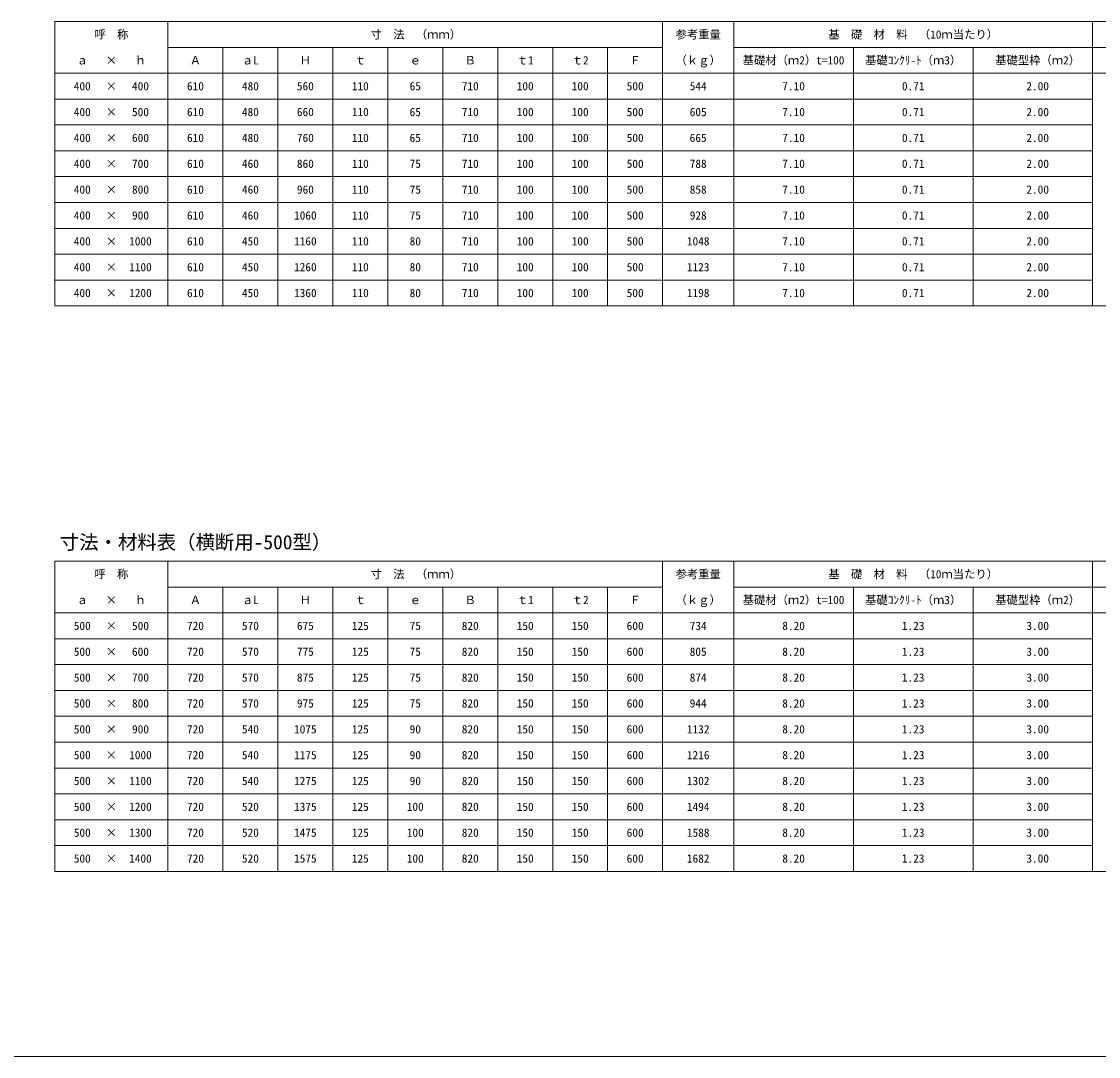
# Model space of a CAD drawing. Units: millimetres, scale not verified. Extents: x -9827 to 24783, y 2654 to 14130.
# Drawn here: x 10365 to 17027, y 2654 to 9059 of the extents above; entities that cross this region are included whole.
import ezdxf
from ezdxf.enums import TextEntityAlignment as Align

# ---------------------------------------------------------------- set-up
doc = ezdxf.new("R2010")
doc.units = ezdxf.units.MM
doc.header["$LTSCALE"] = 20
doc.layers.add('Layer1', color=4, linetype='Continuous', lineweight=18)
doc.styles.add('ＭＳ ゴシック-5.0-0.0', font='')
doc.styles.get('ＭＳ ゴシック-5.0-0.0').set_extended_font_data('ＭＳ ゴシック-5.0-0.0')

msp = doc.modelspace()

# ---------------------------------------------------------------- linework, layer by layer
at = {"layer": 'Layer1'}
for p, q in [((10570.92, 7299.16), (10570.92, 9059.16)), ((18010.92, 9059.16), (10570.92, 9059.16)), ((11270.92, 7299.16), (11270.92, 9059.16)), ((14330.92, 7299.16), (14330.92, 9059.16)), ((14770.92, 7299.16), (14770.92, 9059.16)), ((16990.92, 7299.16), (16990.92, 9059.16)), ((14330.92, 8899.16), (11270.92, 8899.16)), ((11610.92, 7299.16), (11610.92, 8899.16)), ((11950.92, 7299.16), (11950.92, 8899.16)), ((12290.92, 7299.16), (12290.92, 8899.16)), ((12630.92, 7299.16), (12630.92, 8899.16)), ((12970.92, 7299.16), (12970.92, 8899.16)), ((13310.92, 7299.16), (13310.92, 8899.16)), ((13650.92, 7299.16), (13650.92, 8899.16)), ((13990.92, 7299.16), (13990.92, 8899.16)), ((18010.92, 8899.16), (14770.92, 8899.16)), ((15510.92, 7299.16), (15510.92, 8899.16)), ((16250.92, 7299.16), (16250.92, 8899.16)), ((18010.92, 8739.16), (10570.92, 8739.16)), ((16990.92, 8579.16), (10570.92, 8579.16)), ((16990.92, 8419.16), (10570.92, 8419.16)), ((16990.92, 8259.16), (10570.92, 8259.16)), ((16990.92, 8099.16), (10570.92, 8099.16)), ((16990.92, 7939.16), (10570.92, 7939.16)), ((16990.92, 7779.16), (10570.92, 7779.16)), ((16990.92, 7619.16), (10570.92, 7619.16)), ((16990.92, 7459.16), (10570.92, 7459.16)), ((18010.92, 7299.16), (10570.92, 7299.16)), ((10570.92, 3799.16), (10570.92, 5719.16)), ((18010.92, 5719.16), (10570.92, 5719.16)), ((11270.92, 3799.16), (11270.92, 5719.16)), ((14330.92, 5719.16), (14330.92, 3799.16)), ((14770.92, 3799.16), (14770.92, 5719.16)), ((16990.92, 3799.16), (16990.92, 5719.16)), ((14330.92, 5559.16), (11270.92, 5559.16)), ((11610.92, 5559.16), (11610.92, 3799.16)), ((11950.92, 5559.16), (11950.92, 3799.16)), ((12290.92, 5559.16), (12290.92, 3799.16)), ((12630.92, 5559.16), (12630.92, 3799.16)), ((12970.92, 5559.16), (12970.92, 3799.16)), ((13310.92, 5559.16), (13310.92, 3799.16)), ((13650.92, 5559.16), (13650.92, 3799.16)), ((13990.92, 5559.16), (13990.92, 3799.16)), ((18010.92, 5559.16), (14770.92, 5559.16)), ((15510.92, 5559.16), (15510.92, 3799.16)), ((16250.92, 5559.16), (16250.92, 3799.16)), ((18010.92, 5399.16), (10570.92, 5399.16)), ((16990.92, 5239.16), (10570.92, 5239.16)), ((16990.92, 5079.16), (10570.92, 5079.16)), ((16990.92, 4919.16), (10570.92, 4919.16)), ((16990.92, 4759.16), (10570.92, 4759.16)), ((16990.92, 4599.16), (10570.92, 4599.16)), ((16990.92, 4439.16), (10570.92, 4439.16)), ((16990.92, 4279.16), (10570.92, 4279.16)), ((16990.92, 4119.16), (10570.92, 4119.16)), ((16990.92, 3959.16), (10570.92, 3959.16)), ((18010.92, 3799.16), (10570.92, 3799.16)), ((3703.45, 2653.9), (20093.09, 2653.9))]:
    msp.add_line(p, q, dxfattribs=at)

# ---------------------------------------------------------------- texts
at = {"layer": 'Layer1', "color": 7, "style": 'ＭＳ ゴシック-5.0-0.0'}
for s, p in [('呼\u3000称', (10920.92, 8979.16)), ('寸\u3000法\u3000（ｍｍ）', (12804.4, 8979.16)), ('参考重量', (14550.92, 8979.16)), ('基\u3000礎\u3000材\u3000料\u3000（10ｍ当たり）', (15880.92, 8979.16)), ('ａ', (10740.92, 8819.16)), ('×', (10920.92, 8819.16)), ('ｈ', (11100.92, 8819.16)), ('Ａ', (11440.92, 8819.16)), ('ａL', (11780.92, 8819.16)), ('Ｈ', (12120.92, 8819.16)), ('ｔ', (12460.92, 8819.16)), ('ｅ', (12800.92, 8819.16)), ('Ｂ', (13140.92, 8819.16)), ('ｔ1', (13480.92, 8819.16)), ('ｔ2', (13820.92, 8819.16)), ('Ｆ', (14160.92, 8819.16)), ('（ｋｇ）', (14550.92, 8819.16)), ('基礎材（ｍ2）t=100', (15140.92, 8819.16)), ('基礎ｺﾝｸﾘ-ﾄ（ｍ3）', (15880.92, 8819.16)), ('基礎型枠（ｍ2）', (16650.92, 8819.16)), ('400', (10740.92, 8659.16)), ('×', (10920.92, 8659.16)), ('400', (11100.92, 8659.16)), ('610', (11440.92, 8659.16)), ('480', (11780.92, 8659.16)), ('560', (12120.92, 8659.16)), ('110', (12460.92, 8659.16)), ('65', (12800.92, 8659.16)), ('710', (13140.92, 8659.16)), ('100', (13480.92, 8659.16)), ('100', (13820.92, 8659.16)), ('500', (14160.92, 8659.16)), ('544', (14550.92, 8659.16)), ('7.10', (15140.92, 8659.16)), ('0.71', (15880.92, 8659.16)), ('2.00', (16650.92, 8659.16)), ('400', (10740.92, 8499.16)), ('×', (10920.92, 8499.16)), ('500', (11100.92, 8499.16)), ('610', (11440.92, 8499.16)), ('480', (11780.92, 8499.16)), ('660', (12120.92, 8499.16)), ('110', (12460.92, 8499.16)), ('65', (12800.92, 8499.16)), ('710', (13140.92, 8499.16)), ('100', (13480.92, 8499.16)), ('100', (13820.92, 8499.16)), ('500', (14160.92, 8499.16)), ('605', (14550.92, 8499.16)), ('7.10', (15140.92, 8499.16)), ('0.71', (15880.92, 8499.16)), ('2.00', (16650.92, 8499.16)), ('400', (10740.92, 8339.16)), ('×', (10920.92, 8339.16)), ('600', (11100.92, 8339.16)), ('610', (11440.92, 8339.16)), ('480', (11780.92, 8339.16)), ('760', (12120.92, 8339.16)), ('110', (12460.92, 8339.16)), ('65', (12800.92, 8339.16)), ('710', (13140.92, 8339.16)), ('100', (13480.92, 8339.16)), ('100', (13820.92, 8339.16)), ('500', (14160.92, 8339.16)), ('665', (14550.92, 8339.16)), ('7.10', (15140.92, 8339.16)), ('0.71', (15880.92, 8339.16)), ('2.00', (16650.92, 8339.16)), ('400', (10740.92, 8179.16)), ('×', (10920.92, 8179.16)), ('700', (11100.92, 8179.16)), ('610', (11440.92, 8179.16)), ('460', (11780.92, 8179.16)), ('860', (12120.92, 8179.16)), ('110', (12460.92, 8179.16)), ('75', (12800.92, 8179.16)), ('710', (13140.92, 8179.16)), ('100', (13480.92, 8179.16)), ('100', (13820.92, 8179.16)), ('500', (14160.92, 8179.16)), ('788', (14550.92, 8179.16)), ('7.10', (15140.92, 8179.16)), ('0.71', (15880.92, 8179.16)), ('2.00', (16650.92, 8179.16)), ('400', (10740.92, 8019.16)), ('×', (10920.92, 8019.16)), ('800', (11100.92, 8019.16)), ('610', (11440.92, 8019.16)), ('460', (11780.92, 8019.16)), ('960', (12120.92, 8019.16)), ('110', (12460.92, 8019.16)), ('75', (12800.92, 8019.16)), ('710', (13140.92, 8019.16)), ('100', (13480.92, 8019.16)), ('100', (13820.92, 8019.16)), ('500', (14160.92, 8019.16)), ('858', (14550.92, 8019.16)), ('7.10', (15140.92, 8019.16)), ('0.71', (15880.92, 8019.16)), ('2.00', (16650.92, 8019.16)), ('400', (10740.92, 7859.16)), ('×', (10920.92, 7859.16)), ('900', (11100.92, 7859.16)), ('610', (11440.92, 7859.16)), ('460', (11780.92, 7859.16)), ('1060', (12120.92, 7859.16)), ('110', (12460.92, 7859.16)), ('75', (12800.92, 7859.16)), ('710', (13140.92, 7859.16)), ('100', (13480.92, 7859.16)), ('100', (13820.92, 7859.16)), ('500', (14160.92, 7859.16)), ('928', (14550.92, 7859.16)), ('7.10', (15140.92, 7859.16)), ('0.71', (15880.92, 7859.16)), ('2.00', (16650.92, 7859.16)), ('400', (10740.92, 7699.16)), ('×', (10920.92, 7699.16)), ('1000', (11100.92, 7699.16)), ('610', (11440.92, 7699.16)), ('450', (11780.92, 7699.16)), ('1160', (12120.92, 7699.16)), ('110', (12460.92, 7699.16)), ('80', (12800.92, 7699.16)), ('710', (13140.92, 7699.16)), ('100', (13480.92, 7699.16)), ('100', (13820.92, 7699.16)), ('500', (14160.92, 7699.16)), ('1048', (14550.92, 7699.16)), ('7.10', (15140.92, 7699.16)), ('0.71', (15880.92, 7699.16)), ('2.00', (16650.92, 7699.16)), ('400', (10740.92, 7539.16)), ('×', (10920.92, 7539.16)), ('1100', (11100.92, 7539.16)), ('610', (11440.92, 7539.16)), ('450', (11780.92, 7539.16)), ('1260', (12120.92, 7539.16)), ('110', (12460.92, 7539.16)), ('80', (12800.92, 7539.16)), ('710', (13140.92, 7539.16)), ('100', (13480.92, 7539.16)), ('100', (13820.92, 7539.16)), ('500', (14160.92, 7539.16)), ('1123', (14550.92, 7539.16)), ('7.10', (15140.92, 7539.16)), ('0.71', (15880.92, 7539.16)), ('2.00', (16650.92, 7539.16)), ('400', (10740.92, 7379.16)), ('×', (10920.92, 7379.16)), ('1200', (11100.92, 7379.16)), ('610', (11440.92, 7379.16)), ('450', (11780.92, 7379.16)), ('1360', (12120.92, 7379.16)), ('110', (12460.92, 7379.16)), ('80', (12800.92, 7379.16)), ('710', (13140.92, 7379.16)), ('100', (13480.92, 7379.16)), ('100', (13820.92, 7379.16)), ('500', (14160.92, 7379.16)), ('1198', (14550.92, 7379.16)), ('7.10', (15140.92, 7379.16)), ('0.71', (15880.92, 7379.16)), ('2.00', (16650.92, 7379.16)), ('呼\u3000称', (10920.92, 5639.16)), ('寸\u3000法\u3000（ｍｍ）', (12804.4, 5639.16)), ('参考重量', (14550.92, 5639.16)), ('基\u3000礎\u3000材\u3000料\u3000（10ｍ当たり）', (15880.92, 5639.16)), ('ａ', (10740.92, 5479.16)), ('×', (10920.92, 5479.16)), ('ｈ', (11100.92, 5479.16)), ('Ａ', (11440.92, 5479.16)), ('ａL', (11780.92, 5479.16)), ('Ｈ', (12120.92, 5479.16)), ('ｔ', (12460.92, 5479.16)), ('ｅ', (12800.92, 5479.16)), ('Ｂ', (13140.92, 5479.16)), ('ｔ1', (13480.92, 5479.16)), ('ｔ2', (13820.92, 5479.16)), ('Ｆ', (14160.92, 5479.16)), ('（ｋｇ）', (14550.92, 5479.16)), ('基礎材（ｍ2）t=100', (15140.92, 5479.16)), ('基礎ｺﾝｸﾘ-ﾄ（ｍ3）', (15880.92, 5479.16)), ('基礎型枠（ｍ2）', (16650.92, 5479.16)), ('500', (10740.92, 5319.16)), ('×', (10920.92, 5319.16)), ('500', (11100.92, 5319.16)), ('720', (11440.92, 5319.16)), ('570', (11780.92, 5319.16)), ('675', (12120.92, 5319.16)), ('125', (12460.92, 5319.16)), ('75', (12800.92, 5319.16)), ('820', (13140.92, 5319.16)), ('150', (13480.92, 5319.16)), ('150', (13820.92, 5319.16)), ('600', (14160.92, 5319.16)), ('734', (14550.92, 5319.16)), ('8.20', (15140.92, 5319.16)), ('1.23', (15880.92, 5319.16)), ('3.00', (16650.92, 5319.16)), ('500', (10740.92, 5159.16)), ('×', (10920.92, 5159.16)), ('600', (11100.92, 5159.16)), ('720', (11440.92, 5159.16)), ('570', (11780.92, 5159.16)), ('775', (12120.92, 5159.16)), ('125', (12460.92, 5159.16)), ('75', (12800.92, 5159.16)), ('820', (13140.92, 5159.16)), ('150', (13480.92, 5159.16)), ('150', (13820.92, 5159.16)), ('600', (14160.92, 5159.16)), ('805', (14550.92, 5159.16)), ('8.20', (15140.92, 5159.16)), ('1.23', (15880.92, 5159.16)), ('3.00', (16650.92, 5159.16)), ('500', (10740.92, 4999.16)), ('×', (10920.92, 4999.16)), ('700', (11100.92, 4999.16)), ('720', (11440.92, 4999.16)), ('570', (11780.92, 4999.16)), ('875', (12120.92, 4999.16)), ('125', (12460.92, 4999.16)), ('75', (12800.92, 4999.16)), ('820', (13140.92, 4999.16)), ('150', (13480.92, 4999.16)), ('150', (13820.92, 4999.16)), ('600', (14160.92, 4999.16)), ('874', (14550.92, 4999.16)), ('8.20', (15140.92, 4999.16)), ('1.23', (15880.92, 4999.16)), ('3.00', (16650.92, 4999.16)), ('500', (10740.92, 4839.16)), ('800', (11100.92, 4839.16)), ('720', (11440.92, 4839.16)), ('570', (11780.92, 4839.16)), ('975', (12120.92, 4839.16)), ('125', (12460.92, 4839.16)), ('75', (12800.92, 4839.16)), ('820', (13140.92, 4839.16)), ('150', (13480.92, 4839.16)), ('150', (13820.92, 4839.16)), ('600', (14160.92, 4839.16)), ('944', (14550.92, 4839.16)), ('8.20', (15140.92, 4839.16)), ('1.23', (15880.92, 4839.16)), ('3.00', (16650.92, 4839.16)), ('×', (10920.92, 4839.16)), ('500', (10740.92, 4679.16)), ('×', (10920.92, 4679.16)), ('900', (11100.92, 4679.16)), ('720', (11440.92, 4679.16)), ('540', (11780.92, 4679.16)), ('1075', (12120.92, 4679.16)), ('125', (12460.92, 4679.16)), ('90', (12800.92, 4679.16)), ('820', (13140.92, 4679.16)), ('150', (13480.92, 4679.16)), ('150', (13820.92, 4679.16)), ('600', (14160.92, 4679.16)), ('1132', (14550.92, 4679.16)), ('8.20', (15140.92, 4679.16)), ('1.23', (15880.92, 4679.16)), ('3.00', (16650.92, 4679.16)), ('500', (10740.92, 4519.16)), ('×', (10920.92, 4519.16)), ('1000', (11100.92, 4519.16)), ('720', (11440.92, 4519.16)), ('540', (11780.92, 4519.16)), ('1175', (12120.92, 4519.16)), ('125', (12460.92, 4519.16)), ('90', (12800.92, 4519.16)), ('820', (13140.92, 4519.16)), ('150', (13480.92, 4519.16)), ('150', (13820.92, 4519.16)), ('600', (14160.92, 4519.16)), ('1216', (14550.92, 4519.16)), ('8.20', (15140.92, 4519.16)), ('1.23', (15880.92, 4519.16)), ('3.00', (16650.92, 4519.16)), ('500', (10740.92, 4359.16)), ('×', (10920.92, 4359.16)), ('1100', (11100.92, 4359.16)), ('720', (11440.92, 4359.16)), ('540', (11780.92, 4359.16)), ('1275', (12120.92, 4359.16)), ('125', (12460.92, 4359.16)), ('90', (12800.92, 4359.16)), ('820', (13140.92, 4359.16)), ('150', (13480.92, 4359.16)), ('150', (13820.92, 4359.16)), ('600', (14160.92, 4359.16)), ('1302', (14550.92, 4359.16)), ('8.20', (15140.92, 4359.16)), ('1.23', (15880.92, 4359.16)), ('3.00', (16650.92, 4359.16)), ('500', (10740.92, 4199.16)), ('×', (10920.92, 4199.16)), ('1200', (11100.92, 4199.16)), ('720', (11440.92, 4199.16)), ('520', (11780.92, 4199.16)), ('1375', (12120.92, 4199.16)), ('125', (12460.92, 4199.16)), ('100', (12800.92, 4199.16)), ('820', (13140.92, 4199.16)), ('150', (13480.92, 4199.16)), ('150', (13820.92, 4199.16)), ('600', (14160.92, 4199.16)), ('1494', (14550.92, 4199.16)), ('8.20', (15140.92, 4199.16)), ('1.23', (15880.92, 4199.16)), ('3.00', (16650.92, 4199.16)), ('500', (10740.92, 4039.16)), ('1300', (11100.92, 4039.16)), ('720', (11440.92, 4039.16)), ('520', (11780.92, 4039.16)), ('125', (12460.92, 4039.16)), ('100', (12800.92, 4039.16)), ('820', (13140.92, 4039.16)), ('150', (13480.92, 4039.16)), ('150', (13820.92, 4039.16)), ('600', (14160.92, 4039.16)), ('1588', (14550.92, 4039.16)), ('8.20', (15140.92, 4039.16)), ('1.23', (15880.92, 4039.16)), ('3.00', (16650.92, 4039.16)), ('×', (10920.92, 4039.16)), ('1475', (12120.92, 4039.16)), ('500', (10740.92, 3879.16)), ('×', (10920.92, 3879.16)), ('1400', (11100.92, 3879.16)), ('720', (11440.92, 3879.16)), ('520', (11780.92, 3879.16)), ('1575', (12120.92, 3879.16)), ('125', (12460.92, 3879.16)), ('100', (12800.92, 3879.16)), ('820', (13140.92, 3879.16)), ('150', (13480.92, 3879.16)), ('150', (13820.92, 3879.16)), ('600', (14160.92, 3879.16)), ('1682', (14550.92, 3879.16)), ('8.20', (15140.92, 3879.16)), ('1.23', (15880.92, 3879.16)), ('3.00', (16650.92, 3879.16))]:
    msp.add_text(s, height=51.32, dxfattribs=at).set_placement(p, align=Align.MIDDLE_CENTER)
msp.add_text('寸法・材料表（横断用-500型）', height=87.98, dxfattribs=at).set_placement((11441.15, 5880.9), align=Align.TOP_CENTER)

doc.saveas('drawing.dxf')
